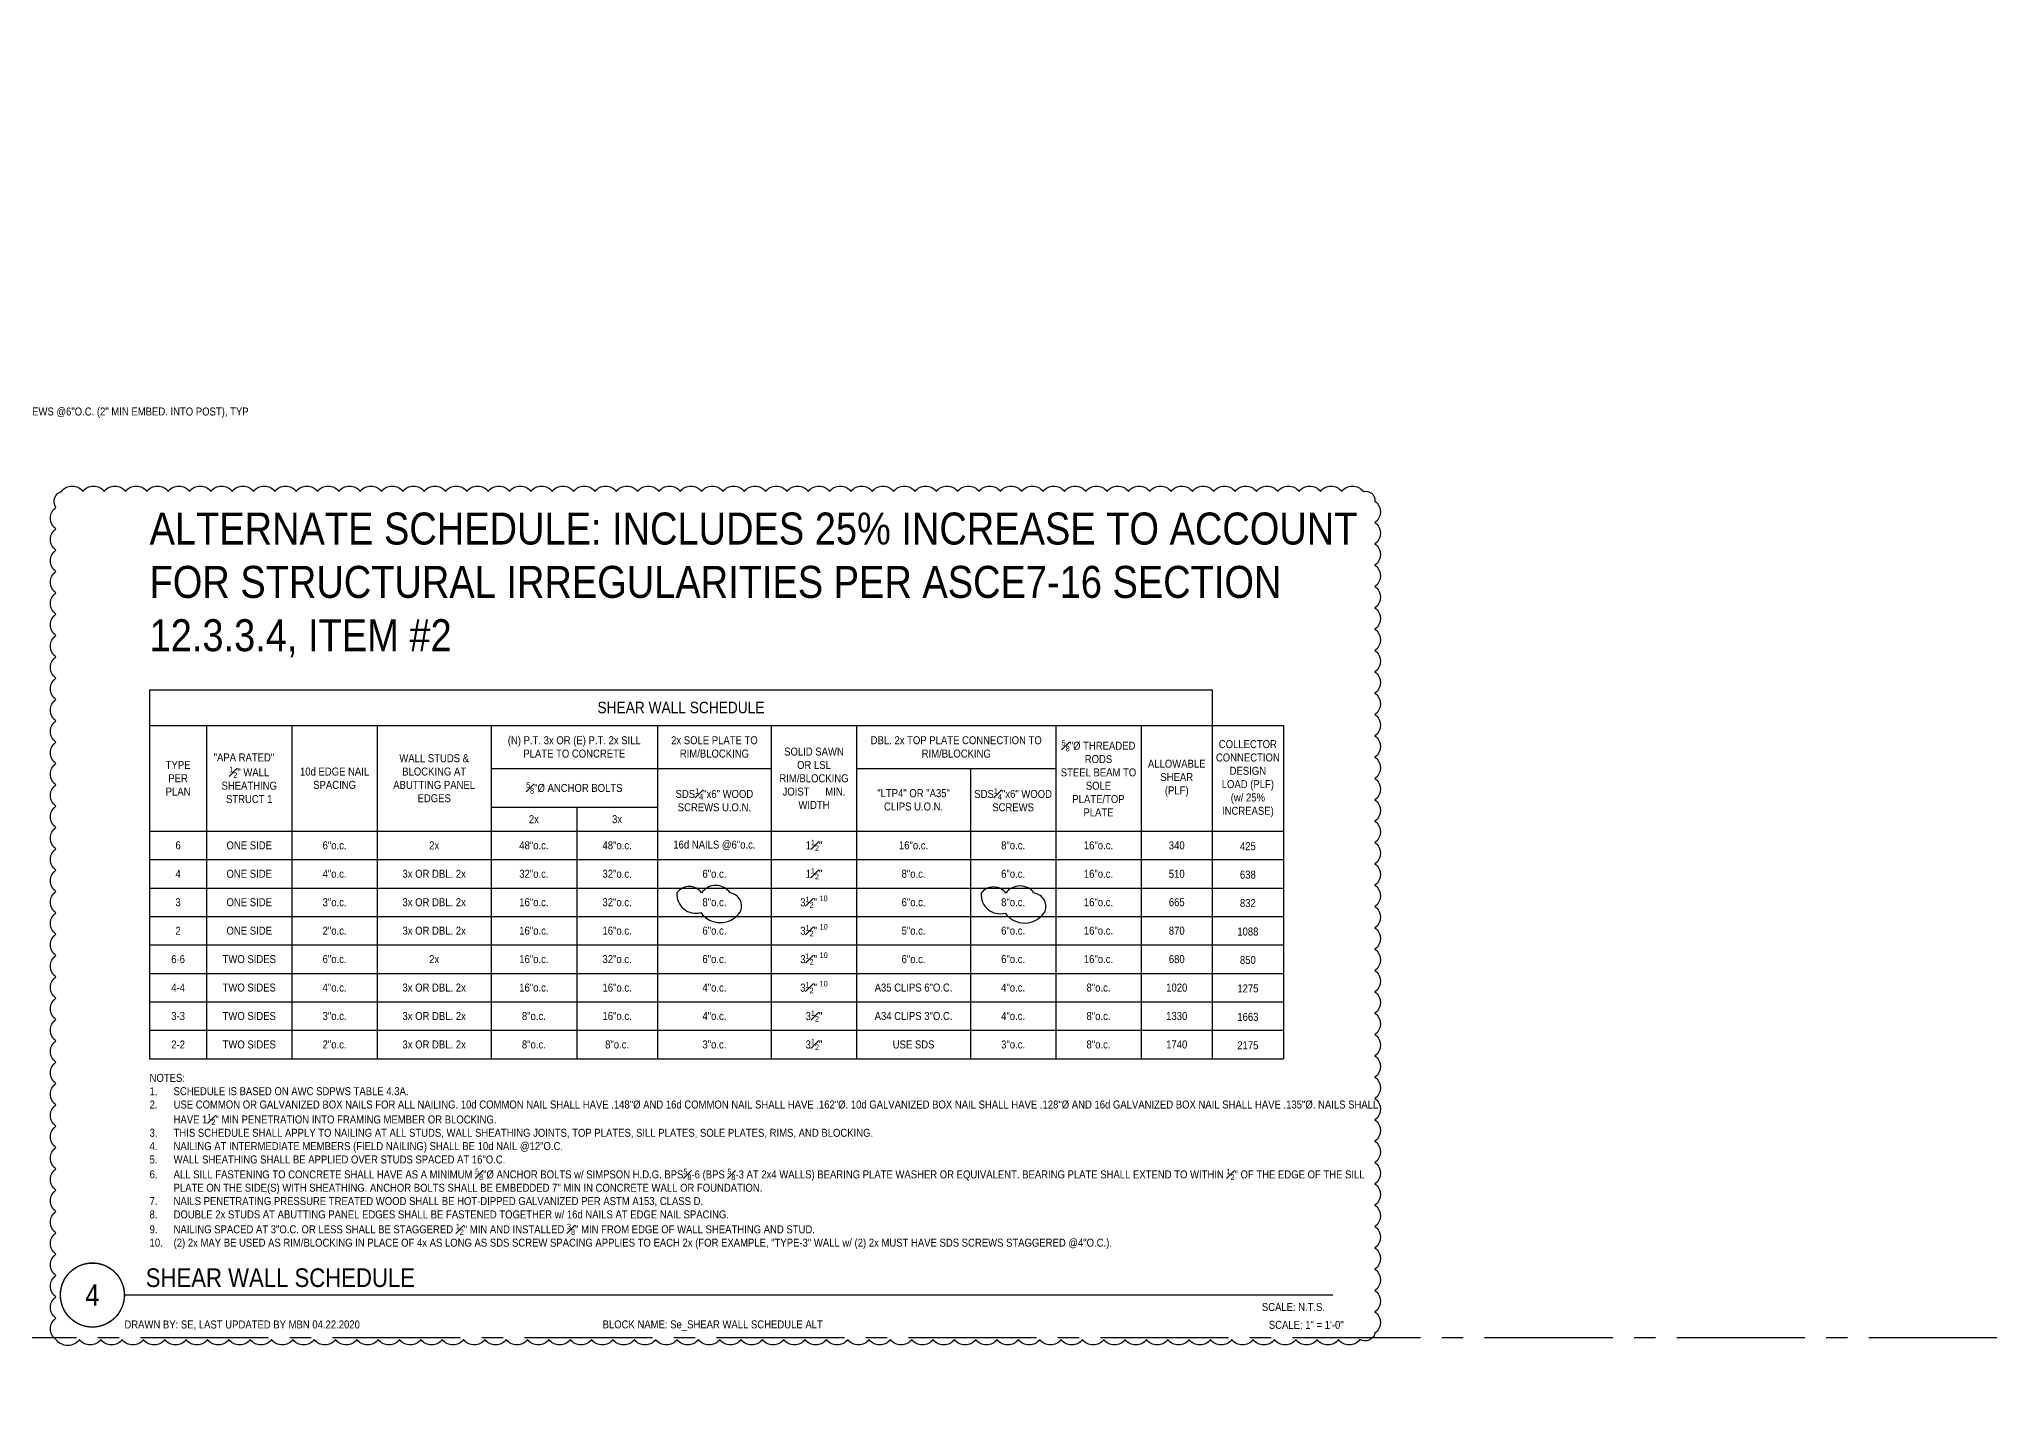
# Model space of a CAD drawing. Header units: inches. Extents: x -16404 to 14624, y -1591 to 16152.
# Drawn here: x 1678.3 to 1954.2, y 5991.4 to 6182.6 of the extents above; entities that cross this region are included whole.
import ezdxf
from ezdxf import colors
from ezdxf.entities.mleader import LeaderData, LeaderLine
from ezdxf.enums import TextEntityAlignment as Align
from ezdxf.math import Vec2, Vec3

# ---------------------------------------------------------------- set-up
doc = ezdxf.new("R2010")
doc.units = ezdxf.units.IN
doc.header["$LTSCALE"] = 24
doc.header["$MEASUREMENT"] = 0
doc.linetypes.add('CENTER2', pattern=[1.125, 0.75, -0.125, 0.125, -0.125])
doc.layers.get('0').update_dxf_attribs({"linetype": 'CONTINUOUS'})
doc.layers.add('DESIGNER COMMENTS', color=221, linetype='CONTINUOUS', plot=False)
doc.layers.add('S-ANNO-GRID-NONPLOT', color=251, linetype='CONTINUOUS', plot=False)
doc.layers.add('S-ANNO-NOTE', color=4, linetype='CONTINUOUS')
doc.layers.add('S-TYP DETAIL BLOCKS', color=1, linetype='CONTINUOUS')
doc.styles.add('Arial', font='arial.ttf', dxfattribs={"width": 0.85})

# ---------------------------------------------------------------- blocks, each defined once
blk = doc.blocks.new('_Open90')
at = {"color": 0, "linetype": 'ByBlock', "lineweight": -2}
for p, q in [((0, 0), (-1, 0)), ((-0.5, 0.5), (0, 0)), ((0, 0), (-0.5, -0.5))]:
    blk.add_line(p, q, dxfattribs=at)
blk = doc.blocks.new('*U316')
at = {"const_width": 0.188}
for points in [[(-4.5, 0, -1), (4.5, 0, 3.732051)], [(-4.5, 0, 1), (4.5, 0, -3.732051)]]:
    blk.add_lwpolyline(points, format="xyb", dxfattribs=at)
blk.add_lwpolyline([(4.5, 0), (174.42, 0)], dxfattribs=at)
blk.add_circle((0, 0), 4.5)
at = {"style": 'Arial', "width": 0.85}
for tag, p in [('DWG_TITLE_1', (7.5, 6.19)), ('DWG_TITLE_2', (7.5, 2.44))]:
    blk.add_attdef(tag, text='', height=2.62, dxfattribs=at).set_placement(p, align=Align.MIDDLE_LEFT)
blk.add_attdef('#', text='', height=3, dxfattribs=at).set_placement((0, 0), align=Align.MIDDLE_CENTER)
blk.add_attdef('SCALE', text='', height=1.12, dxfattribs=at).set_placement((173.29, -1.12), align=Align.TOP_RIGHT)
blk = doc.blocks.new('*T2623')
at = {"layer": 'S-ANNO-NOTE', "color": 6, "lineweight": -2, "transparency": 16777216}
for p, q in [((0, 0), (149.4, 0)), ((0, 0), (0, -51.88)), ((149.4, 0), (149.4, -51.88)), ((0, -5), (8, -5)), ((0, -51.88), (149.4, -51.88))]:
    blk.add_line(p, q, dxfattribs=at)
at = {"layer": 'S-ANNO-NOTE', "color": 4, "transparency": 16777216}
blk.add_line((8, -5), (149.4, -5), dxfattribs=at)
at = {"layer": 'S-ANNO-NOTE', "color": 2, "lineweight": -2, "transparency": 16777216}
for p, q in [((8, -5), (8, -51.88)), ((20, -5), (20, -51.88)), ((32, -5), (32, -51.88)), ((48, -5), (48, -51.88)), ((71.4, -5), (71.4, -51.88)), ((87.4, -5), (87.4, -51.88)), ((99.4, -5), (99.4, -51.88)), ((127.4, -5), (127.4, -51.88)), ((139.4, -5), (139.4, -51.88)), ((48, -11.08), (87.4, -11.08)), ((99.4, -11.08), (127.4, -11.08)), ((115.4, -11.08), (115.4, -51.88)), ((48, -16.52), (71.4, -16.52)), ((60.04, -16.52), (60.04, -51.88)), ((0, -19.88), (149.4, -19.88)), ((0, -23.88), (149.4, -23.88)), ((0, -27.88), (149.4, -27.88)), ((0, -31.88), (149.4, -31.88)), ((0, -35.88), (149.4, -35.88)), ((0, -39.88), (149.4, -39.88)), ((0, -43.88), (149.4, -43.88)), ((0, -47.88), (149.4, -47.88))]:
    blk.add_line(p, q, dxfattribs=at)
at = {"layer": 'S-ANNO-NOTE', "color": 4, "transparency": 16777216, "attachment_point": 5, "style": 'Arial'}
for s, insert, char_height, width in [('{\\C256;SHEAR WALL SCHEDULE}', (74.7, -2.5), 1.625, 147.5412), ('\\A1;(N) P.T. 3x OR (E) P.T. 2x SILL PLATE TO CONCRETE', (59.7, -8.04), 1.125, 21.5412), ('2x SOLE PLATE TO RIM/BLOCKING', (79.4, -8.04), 1.125, 14.1411), ('SOLID SAWN OR LSL RIM/BLOCKING JOIST      MIN. WIDTH', (93.4, -12.44), 1.125, 10.1411), ('DBL. 2x TOP PLATE CONNECTION TO RIM/BLOCKING', (113.4, -8.04), 1.125, 26.1411), ('\\A1;{\\H0.7x;\\S5#8;\\H1.4286x;"%%C THREADED RODS \\P}STEEL BEAM TO SOLE PLATE/TOP PLATE ', (133.4, -12.44), 1.125, 10.1411), ('TYPE PER PLAN', (4, -12.44), 1.125, 6.1411), ('\\A1;"APA RATED"     {\\H0.7x;\\S1#2;}" WALL SHEATHING STRUCT 1', (14, -12.44), 1.125, 10.1411), ('10d EDGE NAIL SPACING', (26, -12.44), 1.125, 10.1411), ('\\A1;WALL STUDS & BLOCKING AT ABUTTING PANEL EDGES', (40, -12.44), 1.125, 14.1411), ('ALLOWABLE SHEAR (PLF)', (144.4, -12.44), 1.125, 8.1411), ('\\A1;{\\H0.7x;\\S5#8;\\H1.4286x;"%%C ANCHOR BOLTS}', (59.7, -13.8), 1.125, 21.5412), ('\\A1;SDS{\\H0.7x;\\S1#4;}"x6" WOOD SCREWS', (121.4, -15.48), 1.125, 10.1411), ('\\A1;SDS{\\H0.7x;\\S1#4;}"x6" WOOD SCREWS U.O.N. ', (79.4, -15.48), 1.125, 14.1411), ('"LTP4" OR "A35" CLIPS U.O.N.', (107.4, -15.48), 1.125, 14.1411), ('2x', (54.02, -18.2), 1.125, 10.1847), ('3x', (65.72, -18.2), 1.125, 9.4976), ('6', (4, -21.88), 1.12, 6.1411), ('\\A1;{\\H1x;ONE SIDE}', (14, -21.88), 1.125, 10.1411), ('6"o.c.', (26, -21.88), 1.125, 10.1411), ('2x', (40, -21.88), 1.125, 14.1411), ('\\A1;48"o.c.', (54.02, -21.88), 1.125, 10.1847), ('48"o.c.', (65.72, -21.88), 1.125, 9.4976), ('16d NAILS @6"o.c.', (79.4, -21.88), 1.125, 14.1411), ('\\A1;1{\\H0.7x;\\S1#2;}"', (93.4, -21.88), 1.125, 10.1411), ('\\A1;16"o.c.', (107.4, -21.88), 1.125, 14.1411), ('\\A1;{\\H1x;8"o.c.}', (121.4, -21.88), 1.125, 10.1411), ('\\A1;16"o.c.', (133.4, -21.88), 1.125, 10.1411), ('340', (144.4, -21.88), 1.125, 8.1411), ('4', (4, -25.88), 1.12, 6.1411), ('\\A1;{\\H1x;ONE SIDE}', (14, -25.88), 1.125, 10.1411), ('4"o.c.', (26, -25.88), 1.125, 10.1411), ('3x OR DBL. 2x', (40, -25.88), 1.125, 14.1411), ('\\A1;32"o.c.', (54.02, -25.88), 1.125, 10.1847), ('32"o.c.', (65.72, -25.88), 1.125, 9.4976), ('\\A1;6"o.c.', (79.4, -25.88), 1.125, 14.1411), ('\\A1;1{\\H0.7x;\\S1#2;\\H1.4286x;"}', (93.4, -25.88), 1.125, 10.1411), ('8"o.c.', (107.4, -25.88), 1.125, 14.1411), ('\\A1;6"o.c.', (121.4, -25.88), 1.125, 10.1411), ('\\A1;16"o.c.', (133.4, -25.88), 1.125, 10.1411), ('510', (144.4, -25.88), 1.125, 8.1411), ('3', (4, -29.88), 1.12, 6.1411), ('\\A1;{\\H1x;ONE SIDE}', (14, -29.88), 1.125, 10.1411), ('3"o.c.', (26, -29.88), 1.125, 10.1411), ('3x OR DBL. 2x', (40, -29.88), 1.125, 14.1411), ('\\A1;16"o.c.', (54.02, -29.88), 1.125, 10.1847), ('32"o.c.', (65.72, -29.88), 1.125, 9.4976), ('\\A1;8"o.c.', (79.4, -29.88), 1.125, 14.1411), ('\\A1;3{\\H0.7x;\\S1#2;\\H1.4286x;" \\H0.7x;\\S10^ ;}', (93.4, -29.88), 1.125, 10.1411), ('6"o.c.', (107.4, -29.88), 1.125, 14.1411), ('\\A1;8"o.c.', (121.4, -29.88), 1.125, 10.1411), ('\\A1;16"o.c.', (133.4, -29.88), 1.125, 10.1411), ('665', (144.4, -29.88), 1.125, 8.1411), ('\\A1;3{\\H0.7x;\\S1#2;\\H1.4286x;" \\H0.7x;\\S10^ ;}', (93.4, -33.88), 1.125, 10.1411), ('2', (4, -33.88), 1.12, 6.1411), ('\\A1;{\\H1x;ONE SIDE}', (14, -33.88), 1.125, 10.1411), ('2"o.c.', (26, -33.88), 1.125, 10.1411), ('3x OR DBL. 2x', (40, -33.88), 1.125, 14.1411), ('\\A1;16"o.c.', (54.02, -33.88), 1.125, 10.1847), ('16"o.c.', (65.72, -33.88), 1.125, 9.4976), ('\\A1;6"o.c.', (79.4, -33.88), 1.125, 14.1411), ('5"o.c.', (107.4, -33.88), 1.125, 14.1411), ('\\A1;6"o.c.', (121.4, -33.88), 1.125, 10.1411), ('\\A1;16"o.c.', (133.4, -33.88), 1.125, 10.1411), ('870', (144.4, -33.88), 1.125, 8.1411), ('6-6', (4, -37.88), 1.125, 6.1411), ('\\A1;TWO SIDES', (14, -37.88), 1.125, 10.1411), ('6"o.c.', (26, -37.88), 1.125, 10.1411), ('2x', (40, -37.88), 1.125, 14.1411), ('\\A1;16"o.c.', (54.02, -37.88), 1.125, 10.1847), ('32"o.c.', (65.72, -37.88), 1.125, 9.4976), ('\\A1;6"o.c.', (79.4, -37.88), 1.125, 14.1411), ('\\A1;3{\\H0.7x;\\S1#2;\\H1.4286x;" \\H0.7x;\\S10^ ;}', (93.4, -37.88), 1.125, 10.1411), ('6"o.c.', (107.4, -37.88), 1.125, 14.1411), ('\\A1;6"o.c.', (121.4, -37.88), 1.125, 10.1411), ('\\A1;{\\H1x;16"o.c.}', (133.4, -37.88), 1.125, 10.1411), ('680', (144.4, -37.88), 1.125, 8.1411), ('4-4', (4, -41.88), 1.125, 6.1411), ('\\A1;{\\H1x;TWO SIDES}', (14, -41.88), 1.125, 10.1411), ('4"o.c.', (26, -41.88), 1.125, 10.1411), ('3x OR DBL. 2x', (40, -41.88), 1.125, 14.1411), ('\\A1;16"o.c.', (54.02, -41.88), 1.125, 10.1847), ('16"o.c.', (65.72, -41.88), 1.125, 9.4976), ('\\A1;4"o.c.', (79.4, -41.88), 1.125, 14.1411), ('\\A1;3{\\H0.7x;\\S1#2;\\H1.4286x;" \\H0.7x;\\S10^ ;}', (93.4, -41.88), 1.125, 10.1411), ('A35 CLIPS 6"O.C.', (107.4, -41.88), 1.125, 14.1411), ('\\A1;4"o.c.', (121.4, -41.88), 1.125, 10.1411), ('\\A1;8"o.c.', (133.4, -41.88), 1.125, 10.1411), ('1020', (144.4, -41.88), 1.125, 8.1411), ('3-3', (4, -45.88), 1.125, 6.1411), ('\\A1;{\\H1x;TWO SIDES}', (14, -45.88), 1.125, 10.1411), ('3"o.c.', (26, -45.88), 1.125, 10.1411), ('3x OR DBL. 2x', (40, -45.88), 1.125, 14.1411), ('\\A1;8"o.c.', (54.02, -45.88), 1.125, 10.1847), ('16"o.c.', (65.72, -45.88), 1.125, 9.4976), ('\\A1;4"o.c.', (79.4, -45.88), 1.125, 14.1411), ('\\A1;3{\\H0.7x;\\S1#2;\\H1.4286x;"}', (93.4, -45.88), 1.125, 10.1411), ('A34 CLIPS 3"O.C.', (107.4, -45.88), 1.125, 14.1411), ('\\A1;4"o.c.', (121.4, -45.88), 1.125, 10.1411), ('\\A1;{\\H1x;8"o.c.}', (133.4, -45.88), 1.125, 10.1411), ('1330', (144.4, -45.88), 1.125, 8.1411), ('2-2', (4, -49.88), 1.125, 6.1411), ('\\A1;{\\H1x;TWO SIDES}', (14, -49.88), 1.125, 10.1411), ('2"o.c.', (26, -49.88), 1.125, 10.1411), ('3x OR DBL. 2x', (40, -49.88), 1.125, 14.1411), ('\\A1;8"o.c.', (54.02, -49.88), 1.125, 10.1847), ('8"o.c.', (65.72, -49.88), 1.125, 9.4976), ('\\A1;3"o.c.', (79.4, -49.88), 1.125, 14.1411), ('\\A1;3{\\H0.7x;\\S1#2;\\H1.4286x;"}', (93.4, -49.88), 1.125, 10.1411), ('USE SDS', (107.4, -49.88), 1.125, 14.1411), ('\\A1;3"o.c.', (121.4, -49.88), 1.125, 10.1411), ('\\A1;{\\H1x;8"o.c.}', (133.4, -49.88), 1.125, 10.1411), ('1740', (144.4, -49.88), 1.125, 8.1411)]:
    blk.add_mtext(s, dxfattribs=dict(at, insert=insert, char_height=char_height, width=width))
blk = doc.blocks.new('Se_SHEAR WALL SCHEDULE ALT')
at = {"layer": 'DESIGNER COMMENTS'}
for p, q in [((157.45, 80.11), (167.45, 80.11)), ((167.45, 80.11), (167.45, 33.23)), ((157.45, 65.23), (167.45, 65.23)), ((157.45, 61.23), (167.45, 61.23)), ((157.45, 57.23), (167.45, 57.23)), ((157.45, 53.23), (167.45, 53.23)), ((157.45, 49.23), (167.45, 49.23)), ((157.45, 45.23), (167.45, 45.23)), ((157.45, 41.23), (167.45, 41.23)), ((157.45, 37.23), (167.45, 37.23)), ((157.45, 33.23), (167.45, 33.23))]:
    blk.add_line(p, q, dxfattribs=at)
for points in [[(82.18, 56.55, 0.520567), (85.54, 53.78, 0.520567), (91.06, 53.83, 0.520567), (89.65, 56.55, 0.520567), (85.64, 56.55, 0.520567)], [(124.96, 56.49, 0.520567), (128.32, 53.72, 0.520567), (133.84, 53.77, 0.520567), (132.42, 56.49, 0.520567), (128.42, 56.49, 0.520567)]]:
    blk.add_lwpolyline(points, format="xyb", close=True, dxfattribs=at)
blk.add_blockref('*T2623', (8.05, 85.11))
at = {"layer": 'DESIGNER COMMENTS', "char_height": 1.125, "style": 'Arial'}
for s, insert, width, attachment_point in [('COLLECTOR CONNECTION DESIGN LOAD (PLF) (w/ 25% INCREASE)', (162.45, 72.61), 8.1411, 5), ('425', (162.45, 63.11), 8.1411, 5), ('638', (162.45, 59.11), 8.1411, 5), ('832', (162.45, 55.11), 8.1411, 5), ('1088', (162.45, 51.11), 8.1411, 5), ('850', (162.45, 47.11), 8.1411, 5), ('1275', (162.45, 43.11), 8.1411, 5), ('1663', (162.45, 39.11), 8.1411, 5), ('2175', (162.45, 35.11), 8.1411, 5), ('\\A1;DRAWN BY: SE, LAST UPDATED BY MBN 04.22.2020', (4.5, -3.58), 52.2262, 1), ('\\A1;BLOCK NAME: Se_SHEAR WALL SCHEDULE ALT', (87.21, -4.29), 30.942, 5), ('\\A1;SCALE: 1{\\H1x;" = 1\'-0"}', (175.92, -3.63), 19.6874, 3)]:
    blk.add_mtext(s, dxfattribs=dict(at, insert=insert, width=width, attachment_point=attachment_point))
at = {"layer": 'S-ANNO-NOTE', "insert": (8.04, 6.46), "char_height": 1.125, "width": 159.4712, "attachment_point": 7, "style": 'Arial'}
blk.add_mtext('NOTES:\\P\\pi-3.375,l3.375,t3.375;{\\A1;\\C4;1.^ISCHEDULE IS BASED ON AWC SDPWS TABLE 4.3A.\\P2.^IUSE COMMON OR GALVANIZED BOX NAILS FOR ALL NAILING. 10d COMMON NAIL SHALL HAVE .148"Ø AND 16d COMMON NAIL SHALL HAVE .162"Ø. 10d GALVANIZED BOX NAIL SHALL HAVE .128"Ø AND 16d GALVANIZED BOX NAIL SHALL HAVE .135"Ø.\\H0.99998x; NAILS SHALL HAVE 1\\H0.7x;\\S1#2;\\H1.4286x;" MIN PENETRATION INTO FRAMING MEMBER OR BLOCKING.\\P3.^ITHIS SCHEDULE SHALL APPLY TO NAILING AT ALL STUDS, WALL SHEATHING JOINTS, TOP PLATES, SILL PLATES, SOLE PLATES, RIMS, AND BLOCKING.\\P4.^INAILING AT INTERMEDIATE MEMBERS (FIELD NAILING) SHALL BE 10d NAIL @12"O.C.\\P5.^IWALL SHEATHING SHALL BE APPLIED OVER STUDS SPACED AT 16"O.C.\\P6.^IALL SILL FASTENING TO CONCRETE SHALL HAVE AS A MINIMUM \\H0.7x;\\S5#8;\\H1.4286x;"Ø ANCHOR BOLTS w/ SIMPSON H.D.G. BPS\\H0.7x;\\S5#8;\\H1.4286x;-6 (BPS \\H0.7x;\\S5#8;\\H1.4286x;-3 AT 2x4 WALLS) BEARING PLATE WASHER OR EQUIVALENT. \\H0.99994x;BEARING PLATE SHALL EXTEND TO WITHIN \\H0.7x;\\S1#2;\\H1.4286x;" OF THE EDGE OF THE SILL PLATE ON THE SIDE(S) WITH SHEATHING. ANCHOR BOLTS SHALL BE EMBEDDED 7" MIN IN CONCRETE WALL OR FOUNDATION.\\P7.^INAILS PENETRATING PRESSURE TREATED WOOD SHALL BE HOT-DIPPED GALVANIZED PER ASTM A153, CLASS D.\\P8.^IDOUBLE 2x STUDS AT ABUTTING PANEL EDGES SHALL BE FASTENED TOGETHER w/ 16d NAILS AT EDGE NAIL SPACING.\\P9.^INAILING SPACED AT 3"O.C. OR\\H0.99998x; LESS SHALL BE STAGGERED \\H0.7x;\\S1#2;\\H1.4286x;" MIN AND INSTALLED \\H0.7x;\\S3#8;\\H1.4286x;" MIN FROM EDGE OF WALL SHEATHING AND STUD.\\P10.^I(2) 2x MAY BE USED AS RIM/BLOCKING IN PLACE OF 4x AS LONG AS SDS SCREW SPACING APPLIES TO EACH 2x (FOR EXAMPLE, "TYPE-3" WALL w/ (2) 2x MUST HAVE SDS SCREWS STAGGERED @4"O.C.).}', dxfattribs=at)
blk = doc.blocks.new('Se_DOUBLE-SIDED INTERIOR SHEAR WALL')
at = {"layer": 'S-ANNO-NOTE'}
ml = blk.add_multileader_mtext('Standard', dxfattribs=at)
ml.set_content('\\A1;HOLDOWN PER PLAN', color=4, style='Arial')
ml.set_leader_properties(color=2)
ml.build(insert=Vec2(0, 0))
ml.multileader.update_dxf_attribs({"dogleg_length": 0.36, "arrow_head_size": 1.3125, "scale": 12})
ctx = ml.context
ctx.base_point, ctx.scale, ctx.char_height, ctx.arrow_head_size, ctx.landing_gap_size, ctx.plane_origin = Vec3(56.68925, 66.71677), 12, 1.125, 1.3125, 1.08, Vec3(20.30134, 358.96262)
notes = []
notes.append((ctx, [(0, (1, 1, 0), (55.18925, 66.71677), (1, 0), 1.5, [(0, [(48.41621, 57.94372)], 0, [])])]))
ctx.mtext.insert, ctx.mtext.width, ctx.mtext.flow_direction = Vec3(57.76925, 67.27965), 8.333111, 5
ml = blk.add_multileader_mtext('Standard', dxfattribs=at)
ml.set_content('\\A1;SHEAR WALL w/ E.N. PER PLAN, TYP', color=4, style='Arial')
ml.set_leader_properties(color=2)
ml.build(insert=Vec2(0, 0))
ml.multileader.update_dxf_attribs({"dogleg_length": 0.36, "arrow_head_size": 1.3125, "scale": 12})
ctx = ml.context
ctx.base_point, ctx.scale, ctx.char_height, ctx.arrow_head_size, ctx.landing_gap_size, ctx.plane_origin = Vec3(50.35371, 43.0797), 12, 1.125, 1.3125, 1.08, Vec3(20.30134, 340.61509)
notes.append((ctx, [(0, (1, 1, 0), (48.85371, 43.0797), (1, 0), 1.5, [(0, [(43.85371, 39.19295)], 0, [])])]))
ctx.mtext.insert, ctx.mtext.width, ctx.mtext.flow_direction = Vec3(51.43371, 43.75348), 16.6519128, 5
ml = blk.add_multileader_mtext('Standard', dxfattribs=at)
ml.set_content('\\A1;{\\C4;HOLDOWN PER PLAN}', color=4, style='Arial')
ml.set_leader_properties(color=2)
ml.build(insert=Vec2(0, 0))
ml.multileader.update_dxf_attribs({"dogleg_length": 0.36, "arrow_head_size": 1.3125, "scale": 12})
ctx = ml.context
ctx.base_point, ctx.scale, ctx.char_height, ctx.arrow_head_size, ctx.landing_gap_size, ctx.plane_origin = Vec3(50.35371, 38.0797), 12, 1.125, 1.3125, 1.08, Vec3(20.30134, 330.2632)
notes.append((ctx, [(0, (1, 1, 0), (48.85371, 38.0797), (1, 0), 1.5, [(0, [(40.60371, 27.0625)], 0, [])])]))
ctx.mtext.insert, ctx.mtext.width, ctx.mtext.flow_direction = Vec3(51.43371, 38.6518), 24.2290445, 5
ml = blk.add_multileader_mtext('Standard', dxfattribs=at)
ml.set_content('\\A1;E.N., TYP', color=4, style='Arial')
ml.set_leader_properties(color=2)
ml.build(insert=Vec2(0, 0))
ml.multileader.update_dxf_attribs({"dogleg_length": 0.36, "arrow_head_size": 1.3125, "scale": 12})
ctx = ml.context
ctx.base_point, ctx.scale, ctx.char_height, ctx.arrow_head_size, ctx.landing_gap_size, ctx.plane_origin = Vec3(50.35371, 35.0797), 12, 1.125, 1.3125, 1.08, Vec3(20.30134, 327.21055)
notes.append((ctx, [(0, (1, 1, 0), (48.85371, 35.0797), (1, 0), 1.5, [(0, [(44.10371, 23.33729)], 0, [])])]))
ctx.mtext.insert, ctx.mtext.width, ctx.mtext.flow_direction = Vec3(51.43371, 35.75348), 8.0037913, 5
ml = blk.add_multileader_mtext('Standard', dxfattribs=at)
ml.set_content('\\A1;SISTER 3x END STUD TO HOLDOWN POST w/ "SDS" SCREWS @6"O.C. (2" MIN EMBED. INTO POST), TYP', color=4, style='Arial')
ml.set_leader_properties(color=2)
ml.build(insert=Vec2(0, 0))
ml.multileader.update_dxf_attribs({"dogleg_length": 0.36, "arrow_head_size": 1.3125, "scale": 12})
ctx = ml.context
ctx.base_point, ctx.scale, ctx.char_height, ctx.arrow_head_size, ctx.landing_gap_size, ctx.plane_origin = Vec3(50.35371, 32.0797), 12, 1.125, 1.3125, 1.08, Vec3(20.30134, 324.07078)
notes.append((ctx, [(0, (1, 1, 0), (48.85371, 32.0797), (1, 0), 1.5, [(0, [(45.10371, 22)], 0, [])])]))
ctx.mtext.insert, ctx.mtext.width, ctx.mtext.flow_direction = Vec3(51.43371, 32.80758), 19.9703337, 5
for ctx, leaders in notes:
    for number, flags, end, landing, length, lines in leaders:
        leader = LeaderData()
        leader.index, (leader.has_last_leader_line, leader.has_dogleg_vector, leader.attachment_direction) = number, flags
        leader.last_leader_point, leader.dogleg_vector, leader.dogleg_length = Vec3(end), Vec3(landing), length
        for number, points, colour, breaks in lines:
            line = LeaderLine()
            line.index, line.vertices, line.color, line.breaks = number, Vec3.list(points), colors.encode_raw_color(colour), breaks
            leader.lines.append(line)
        ctx.leaders.append(leader)
blk = doc.blocks.new('Se_SHEAR WALL PANEL EDGE BLOCKING')
at = {"layer": 'S-ANNO-NOTE'}
ml = blk.add_multileader_mtext('Standard', dxfattribs=at)
ml.set_content('\\A1;SHEATHING w/ E.N. PER PLAN', color=4, style='Arial')
ml.set_leader_properties(color=2)
ml.build(insert=Vec2(0, 0))
ml.multileader.update_dxf_attribs({"dogleg_length": 0.36, "arrow_head_size": 1.3125, "scale": 12})
ctx = ml.context
ctx.base_point, ctx.scale, ctx.char_height, ctx.arrow_head_size, ctx.landing_gap_size, ctx.plane_origin = Vec3(52.27147, 72.60405), 12, 1.125, 1.3125, 1.08, Vec3(10.67437, -222.24549)
notes = []
notes.append((ctx, [(0, (1, 1, 0), (50.77147, 72.60405), (1, 0), 1.5, [(0, [(45.77147, 67.60405)], 0, [])])]))
ctx.mtext.insert, ctx.mtext.width, ctx.mtext.flow_direction = Vec3(53.35147, 73.16693), 11.5071035, 5
ml = blk.add_multileader_mtext('Standard', dxfattribs=at)
ml.set_content('\\A1;SHEATHING w/ E.N. PER PLAN', color=4, style='Arial')
ml.set_leader_properties(color=2)
ml.build(insert=Vec2(0, 0))
ml.multileader.update_dxf_attribs({"dogleg_length": 0.36, "arrow_head_size": 1.3125, "scale": 12})
ctx = ml.context
ctx.base_point, ctx.scale, ctx.char_height, ctx.arrow_head_size, ctx.landing_gap_size, ctx.plane_origin = Vec3(52.27147, 40.81102), 12, 1.125, 1.3125, 1.08, Vec3(10.67437, -254.03852)
notes.append((ctx, [(0, (1, 1, 0), (50.77147, 40.81102), (1, 0), 1.5, [(0, [(45.77147, 35.81102)], 0, [])])]))
ctx.mtext.insert, ctx.mtext.width, ctx.mtext.flow_direction = Vec3(53.35147, 41.3739), 11.5071035, 5
for ctx, leaders in notes:
    for number, flags, end, landing, length, lines in leaders:
        leader = LeaderData()
        leader.index, (leader.has_last_leader_line, leader.has_dogleg_vector, leader.attachment_direction) = number, flags
        leader.last_leader_point, leader.dogleg_vector, leader.dogleg_length = Vec3(end), Vec3(landing), length
        for number, points, colour, breaks in lines:
            line = LeaderLine()
            line.index, line.vertices, line.color, line.breaks = number, Vec3.list(points), colors.encode_raw_color(colour), breaks
            leader.lines.append(line)
        ctx.leaders.append(leader)

msp = doc.modelspace()

# ---------------------------------------------------------------- linework, layer by layer
at = {"layer": 'DESIGNER COMMENTS'}
msp.add_lwpolyline([(1680.66946, 5999.75464, -0.52056705), (1680.66946, 6002.75464, -0.52056705), (1680.66946, 6005.75464, -0.52056705), (1680.66946, 6008.75464, -0.52056705), (1680.66946, 6011.75464, -0.52056705), (1680.66946, 6014.75464, -0.52056705), (1680.66946, 6017.75464, -0.52056705), (1680.66946, 6020.75464, -0.52056705), (1680.66946, 6023.75464, -0.52056705), (1680.66946, 6026.75464, -0.52056705), (1680.66946, 6029.75464, -0.52056705), (1680.66946, 6032.75464, -0.52056705), (1680.66946, 6035.75464, -0.52056705), (1680.66946, 6038.75464, -0.52056705), (1680.66946, 6041.75464, -0.52056705), (1680.66946, 6044.75464, -0.52056705), (1680.66946, 6047.75464, -0.52056705), (1680.66946, 6050.75464, -0.52056705), (1680.66946, 6053.75464, -0.52056705), (1680.66946, 6056.75464, -0.52056705), (1680.66946, 6059.75464, -0.52056705), (1680.66946, 6062.75464, -0.52056705), (1680.66946, 6065.75464, -0.52056705), (1680.66946, 6068.75464, -0.52056705), (1680.66946, 6071.75464, -0.52056705), (1680.66946, 6074.75464, -0.52056705), (1680.66946, 6077.75464, -0.52056705), (1680.66946, 6080.75464, -0.52056705), (1680.66946, 6083.75464, -0.52056705), (1680.66946, 6086.75464, -0.52056705), (1680.66946, 6089.75464, -0.52056705), (1680.66946, 6092.75464, -0.52056705), (1680.66946, 6095.75464, -0.52056705), (1680.66946, 6098.75464, -0.52056705), (1680.66946, 6101.75464, -0.52056705), (1680.66946, 6104.75464, -0.52056705), (1680.66946, 6107.75464, -0.52056705), (1680.66946, 6110.75464, -0.52056705), (1680.66946, 6113.75464, -0.52056705), (1680.66946, 6116.75464, -0.52056705), (1681.43748, 6118.98662, -0.52056705), (1684.43748, 6118.98662, -0.52056705), (1687.43748, 6118.98662, -0.52056705), (1690.43748, 6118.98662, -0.52056705), (1693.43748, 6118.98662, -0.52056705), (1696.43748, 6118.98662, -0.52056705), (1699.43748, 6118.98662, -0.52056705), (1702.43748, 6118.98662, -0.52056705), (1705.43748, 6118.98662, -0.52056705), (1708.43748, 6118.98662, -0.52056705), (1711.43748, 6118.98662, -0.52056705), (1714.43748, 6118.98662, -0.52056705), (1717.43748, 6118.98662, -0.52056705), (1720.43748, 6118.98662, -0.52056705), (1723.43748, 6118.98662, -0.52056705), (1726.43748, 6118.98662, -0.52056705), (1729.43748, 6118.98662, -0.52056705), (1732.43748, 6118.98662, -0.52056705), (1735.43748, 6118.98662, -0.52056705), (1738.43748, 6118.98662, -0.52056705), (1741.43748, 6118.98662, -0.52056705), (1744.43748, 6118.98662, -0.52056705), (1747.43748, 6118.98662, -0.52056705), (1750.43748, 6118.98662, -0.52056705), (1753.43748, 6118.98662, -0.52056705), (1756.43748, 6118.98662, -0.52056705), (1759.43748, 6118.98662, -0.52056705), (1762.43748, 6118.98662, -0.52056705), (1765.43748, 6118.98662, -0.52056705), (1768.43748, 6118.98662, -0.52056705), (1771.43748, 6118.98662, -0.52056705), (1774.43748, 6118.98662, -0.52056705), (1777.43748, 6118.98662, -0.52056705), (1780.43748, 6118.98662, -0.52056705), (1783.43748, 6118.98662, -0.52056705), (1786.43748, 6118.98662, -0.52056705), (1789.43748, 6118.98662, -0.52056705), (1792.43748, 6118.98662, -0.52056705), (1795.43748, 6118.98662, -0.52056705), (1798.43748, 6118.98662, -0.52056705), (1801.43748, 6118.98662, -0.52056705), (1804.43748, 6118.98662, -0.52056705), (1807.43748, 6118.98662, -0.52056705), (1810.43748, 6118.98662, -0.52056705), (1813.43748, 6118.98662, -0.52056705), (1816.43748, 6118.98662, -0.52056705), (1819.43748, 6118.98662, -0.52056705), (1822.43748, 6118.98662, -0.52056705), (1825.43748, 6118.98662, -0.52056705), (1828.43748, 6118.98662, -0.52056705), (1831.43748, 6118.98662, -0.52056705), (1834.43748, 6118.98662, -0.52056705), (1837.43748, 6118.98662, -0.52056705), (1840.43748, 6118.98662, -0.52056705), (1843.43748, 6118.98662, -0.52056705), (1846.43748, 6118.98662, -0.52056705), (1849.43748, 6118.98662, -0.52056705), (1852.43748, 6118.98662, -0.52056705), (1855.43748, 6118.98662, -0.52056705), (1858.43748, 6118.98662, -0.52056705), (1861.43748, 6118.98662, -0.52056705), (1864.43748, 6118.98662, -0.52056705), (1866.09296, 6117.6421, -0.52056705), (1866.09296, 6114.6421, -0.52056705), (1866.09296, 6111.6421, -0.52056705), (1866.09296, 6108.6421, -0.52056705), (1866.09296, 6105.6421, -0.52056705), (1866.09296, 6102.6421, -0.52056705), (1866.09296, 6099.6421, -0.52056705), (1866.09296, 6096.6421, -0.52056705), (1866.09296, 6093.6421, -0.52056705), (1866.09296, 6090.6421, -0.52056705), (1866.09296, 6087.6421, -0.52056705), (1866.09296, 6084.6421, -0.52056705), (1866.09296, 6081.6421, -0.52056705), (1866.09296, 6078.6421, -0.52056705), (1866.09296, 6075.6421, -0.52056705), (1866.09296, 6072.6421, -0.52056705), (1866.09296, 6069.6421, -0.52056705), (1866.09296, 6066.6421, -0.52056705), (1866.09296, 6063.6421, -0.52056705), (1866.09296, 6060.6421, -0.52056705), (1866.09296, 6057.6421, -0.52056705), (1866.09296, 6054.6421, -0.52056705), (1866.09296, 6051.6421, -0.52056705), (1866.09296, 6048.6421, -0.52056705), (1866.09296, 6045.6421, -0.52056705), (1866.09296, 6042.6421, -0.52056705), (1866.09296, 6039.6421, -0.52056705), (1866.09296, 6036.6421, -0.52056705), (1866.09296, 6033.6421, -0.52056705), (1866.09296, 6030.6421, -0.52056705), (1866.09296, 6027.6421, -0.52056705), (1866.09296, 6024.6421, -0.52056705), (1866.09296, 6021.6421, -0.52056705), (1866.09296, 6018.6421, -0.52056705), (1866.09296, 6015.6421, -0.52056705), (1866.09296, 6012.6421, -0.52056705), (1866.09296, 6009.6421, -0.52056705), (1866.09296, 6006.6421, -0.52056705), (1866.09296, 6003.6421, -0.52056705), (1866.09296, 6000.6421, -0.52056705), (1863.98042, 5999.75464, -0.52056705), (1860.98042, 5999.75464, -0.52056705), (1857.98042, 5999.75464, -0.52056705), (1854.98042, 5999.75464, -0.52056705), (1851.98042, 5999.75464, -0.52056705), (1848.98042, 5999.75464, -0.52056705), (1845.98042, 5999.75464, -0.52056705), (1842.98042, 5999.75464, -0.52056705), (1839.98042, 5999.75464, -0.52056705), (1836.98042, 5999.75464, -0.52056705), (1833.98042, 5999.75464, -0.52056705), (1830.98042, 5999.75464, -0.52056705), (1827.98042, 5999.75464, -0.52056705), (1824.98042, 5999.75464, -0.52056705), (1821.98042, 5999.75464, -0.52056705), (1818.98042, 5999.75464, -0.52056705), (1815.98042, 5999.75464, -0.52056705), (1812.98042, 5999.75464, -0.52056705), (1809.98042, 5999.75464, -0.52056705), (1806.98042, 5999.75464, -0.52056705), (1803.98042, 5999.75464, -0.52056705), (1800.98042, 5999.75464, -0.52056705), (1797.98042, 5999.75464, -0.52056705), (1794.98042, 5999.75464, -0.52056705), (1791.98042, 5999.75464, -0.52056705), (1788.98042, 5999.75464, -0.52056705), (1785.98042, 5999.75464, -0.52056705), (1782.98042, 5999.75464, -0.52056705), (1779.98042, 5999.75464, -0.52056705), (1776.98042, 5999.75464, -0.52056705), (1773.98042, 5999.75464, -0.52056705), (1770.98042, 5999.75464, -0.52056705), (1767.98042, 5999.75464, -0.52056705), (1764.98042, 5999.75464, -0.52056705), (1761.98042, 5999.75464, -0.52056705), (1758.98042, 5999.75464, -0.52056705), (1755.98042, 5999.75464, -0.52056705), (1752.98042, 5999.75464, -0.52056705), (1749.98042, 5999.75464, -0.52056705), (1746.98042, 5999.75464, -0.52056705), (1743.98042, 5999.75464, -0.52056705), (1740.98042, 5999.75464, -0.52056705), (1737.98042, 5999.75464, -0.52056705), (1734.98042, 5999.75464, -0.52056705), (1731.98042, 5999.75464, -0.52056705), (1728.98042, 5999.75464, -0.52056705), (1725.98042, 5999.75464, -0.52056705), (1722.98042, 5999.75464, -0.52056705), (1719.98042, 5999.75464, -0.52056705), (1716.98042, 5999.75464, -0.52056705), (1713.98042, 5999.75464, -0.52056705), (1710.98042, 5999.75464, -0.52056705), (1707.98042, 5999.75464, -0.52056705), (1704.98042, 5999.75464, -0.52056705), (1701.98042, 5999.75464, -0.52056705), (1698.98042, 5999.75464, -0.52056705), (1695.98042, 5999.75464, -0.52056705), (1692.98042, 5999.75464, -0.52056705), (1689.98042, 5999.75464, -0.52056705), (1686.98042, 5999.75464, -0.52056705), (1683.98042, 5999.75464, -0.52056705)], format="xyb", close=True, dxfattribs=at)
at = {"layer": 'S-ANNO-GRID-NONPLOT', "linetype": 'CENTER2'}
msp.add_line((3519.53048, 6000), (0, 6000), dxfattribs=at)

# ---------------------------------------------------------------- block references
at = {"layer": 'S-ANNO-NOTE'}
msp.add_blockref('*U316', (1685.78768, 6006), dxfattribs=at).add_auto_attribs({'#': '4', 'DWG_TITLE_2': 'SHEAR WALL SCHEDULE', 'SCALE': 'SCALE: N.T.S.'})
at = {"layer": 'S-TYP DETAIL BLOCKS'}
for name, p in [('Se_DOUBLE-SIDED INTERIOR SHEAR WALL', (1589.53339, 6098)), ('Se_SHEAR WALL PANEL EDGE BLOCKING', (1496.32429, 6098)), ('Se_SHEAR WALL SCHEDULE ALT', (1685.78768, 6006))]:
    msp.add_blockref(name, p, dxfattribs=at)

# ---------------------------------------------------------------- texts
at = {"layer": 'DESIGNER COMMENTS', "insert": (1693.82744, 6116.03637), "char_height": 4.5, "width": 174.8731554, "attachment_point": 1, "style": 'Arial'}
msp.add_mtext('\\A1;ALTERNATE SCHEDULE: INCLUDES 25% INCREASE TO ACCOUNT FOR STRUCTURAL IRREGULARITIES PER ASCE7-16 SECTION 12.3.3.4, ITEM #2', dxfattribs=at)

# ---------------------------------------------------------------- leaders
at = {"layer": 'DESIGNER COMMENTS'}
ml = msp.add_multileader_mtext('Standard', dxfattribs=at)
ml.set_content('\\A1;{\\L\\C256;IMPORTANT DESIGNER NOTE:\\l IF YOUR LEDGER DOES NOT ALLOW FOR THE FULL DEPTH OF NAILS SPECIFIED IN THIS CHART.  USE THE CHART TO THE RIGHT AND APPLY ALLOWABLE LOAD REDUCTION FACTOR (REF. PG. 22 OF SIMPSON CATALOG C-C-2019)}', color=4, style='Arial')
ml.set_leader_properties(color=256)
ml.set_arrow_properties(name='OPEN90')
ml.build(insert=Vec2(0, 0))
ml.multileader.update_dxf_attribs({"dogleg_length": 0.36, "arrow_head_size": 5.25, "scale": 48})
ctx = ml.context
ctx.base_point, ctx.scale, ctx.char_height, ctx.arrow_head_size, ctx.landing_gap_size, ctx.plane_origin = Vec3(7749.57679, 7516.2281), 48, 6, 5.25, 4.32, Vec3(7940.50091, 7764.19966)
notes = []
notes.append((ctx, [(0, (0, 0, 0), (0, 0), (1, 0), 1, [])]))
ctx.mtext.insert, ctx.mtext.width, ctx.mtext.defined_height, ctx.mtext.flow_direction = Vec3(7753.89679, 7520.11009), 143.1324041, 28.50097, 5
ml = msp.add_multileader_mtext('Standard', dxfattribs=at)
ml.set_content('\\A1;{\\L\\C256;IMPORTANT DESIGNER NOTE:\\l IF YOUR LEDGER DOES NOT ALLOW FOR THE FULL DEPTH OF NAILS SPECIFIED IN THIS CHART.  USE THE CHART TO THE RIGHT AND APPLY ALLOWABLE LOAD REDUCTION FACTOR (REF. PG. 22 OF SIMPSON CATALOG C-C-2019)}', color=4, style='Arial')
ml.set_leader_properties(color=256)
ml.set_arrow_properties(name='OPEN90')
ml.build(insert=Vec2(0, 0))
ml.multileader.update_dxf_attribs({"dogleg_length": 0.36, "arrow_head_size": 5.25, "scale": 48})
ctx = ml.context
ctx.base_point, ctx.scale, ctx.char_height, ctx.arrow_head_size, ctx.landing_gap_size, ctx.plane_origin = Vec3(1680.51869, 7333.32569), 48, 6, 5.25, 4.32, Vec3(1871.4428, 7581.29725)
notes.append((ctx, [(0, (0, 0, 0), (0, 0), (1, 0), 1, [])]))
ctx.mtext.insert, ctx.mtext.width, ctx.mtext.defined_height, ctx.mtext.flow_direction = Vec3(1684.83869, 7337.20768), 143.1324041, 28.50097, 5
for ctx, leaders in notes:
    for number, flags, end, landing, length, lines in leaders:
        leader = LeaderData()
        leader.index, (leader.has_last_leader_line, leader.has_dogleg_vector, leader.attachment_direction) = number, flags
        leader.last_leader_point, leader.dogleg_vector, leader.dogleg_length = Vec3(end), Vec3(landing), length
        for number, points, colour, breaks in lines:
            line = LeaderLine()
            line.index, line.vertices, line.color, line.breaks = number, Vec3.list(points), colors.encode_raw_color(colour), breaks
            leader.lines.append(line)
        ctx.leaders.append(leader)

doc.saveas('drawing.dxf')
